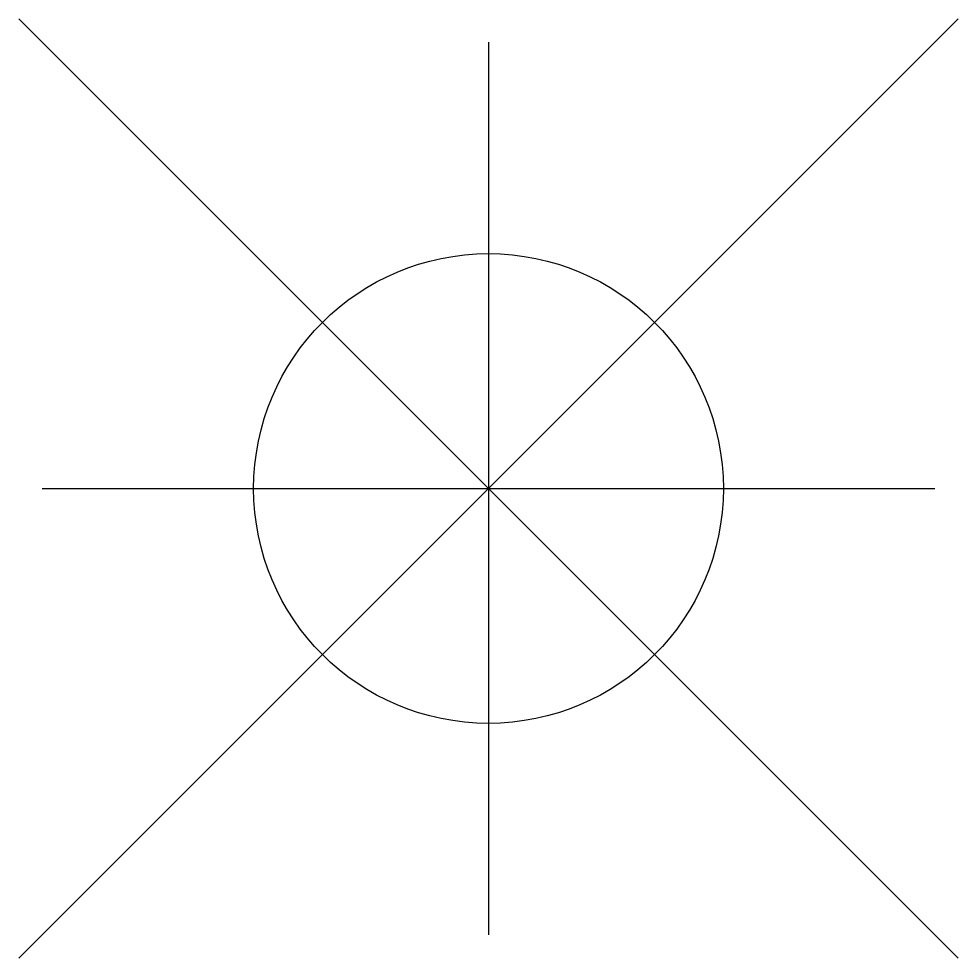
# Model space of a CAD drawing. Extents: x -1 to 1, y -1 to 1.
import ezdxf

# ---------------------------------------------------------------- set-up
doc = ezdxf.new("R2010")
doc.units = 0
doc.header["$PDMODE"] = 3
doc.header["$PDSIZE"] = -0.7
doc.layers.get('0').update_dxf_attribs({"linetype": 'CONTINUOUS'})

# ---------------------------------------------------------------- blocks, each defined once
blk = doc.blocks.new('POSITION')
for p, q in [((0, 0.95), (0, -0.95)), ((-0.95, 0), (0.95, 0))]:
    blk.add_line(p, q)
blk.add_circle((0, 0), 0.5)
blk.add_point((0, 0))

msp = doc.modelspace()

# ---------------------------------------------------------------- block references
msp.add_blockref('POSITION', (0, 0))

doc.saveas('drawing.dxf')
